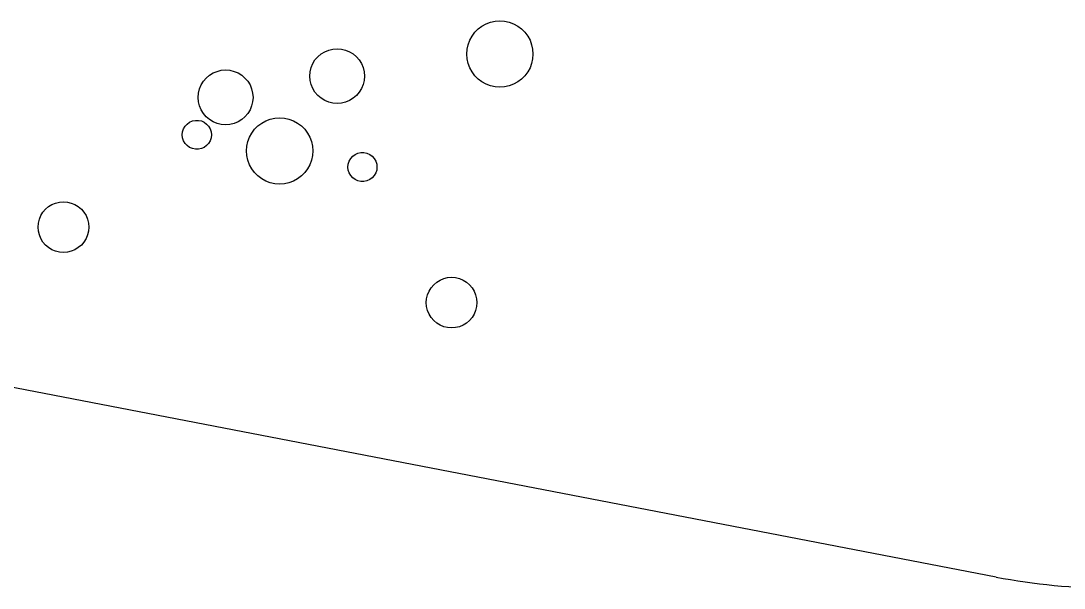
# Model space of a CAD drawing. Extents: x 101 to 518, y -308 to -134.
# Drawn here: x 192.7 to 255.5, y -308 to -273.9 of the extents above; entities that cross this region are included whole.
import ezdxf

# ---------------------------------------------------------------- set-up
doc = ezdxf.new("R2010")
doc.units = 0
doc.layers.add('BLACK', color=7, linetype='CONTINUOUS')

msp = doc.modelspace()

# ---------------------------------------------------------------- linework, layer by layer
at = {"layer": 'BLACK', "linetype": 'CONTINUOUS'}
for p, q in [((220.937818, -273.959453), (221.215803, -273.898981)), ((221.215803, -273.898981), (221.499565, -273.878686)), ((221.499565, -273.878686), (221.783327, -273.898981)), ((221.783327, -273.898981), (222.061312, -273.959453)), ((219.992676, -274.566859), (220.193838, -274.365697)), ((220.193838, -274.365697), (220.421581, -274.195211)), ((220.421581, -274.195211), (220.671269, -274.058871)), ((220.671269, -274.058871), (220.937818, -273.959453)), ((222.061312, -273.959453), (222.327861, -274.058871)), ((222.327861, -274.058871), (222.577549, -274.195211)), ((222.577549, -274.195211), (222.805292, -274.365697)), ((222.805292, -274.365697), (223.006454, -274.566859)), ((219.586432, -275.310839), (219.68585, -275.04429)), ((219.68585, -275.04429), (219.82219, -274.794602)), ((219.82219, -274.794602), (219.992676, -274.566859)), ((223.006454, -274.566859), (223.17694, -274.794602)), ((223.17694, -274.794602), (223.31328, -275.04429)), ((223.31328, -275.04429), (223.412698, -275.310839)), ((210.729735, -275.86721), (210.950497, -275.731927)), ((210.950497, -275.731927), (211.189703, -275.632845)), ((211.189703, -275.632845), (211.441464, -275.572402)), ((211.441464, -275.572402), (211.699581, -275.552088)), ((211.699581, -275.552088), (211.957698, -275.572402)), ((211.957698, -275.572402), (212.209459, -275.632845)), ((212.209459, -275.632845), (212.448665, -275.731927)), ((212.448665, -275.731927), (212.669427, -275.86721)), ((219.505665, -275.872586), (219.52596, -275.588824)), ((219.52596, -275.588824), (219.586432, -275.310839)), ((223.412698, -275.310839), (223.47317, -275.588824)), ((223.47317, -275.588824), (223.493465, -275.872586)), ((210.22942, -276.453004), (210.364703, -276.232242)), ((210.364703, -276.232242), (210.532855, -276.035362)), ((210.532855, -276.035362), (210.729735, -275.86721)), ((212.669427, -275.86721), (212.866307, -276.035362)), ((212.866307, -276.035362), (213.034459, -276.232242)), ((213.034459, -276.232242), (213.169742, -276.453004)), ((219.52596, -276.156348), (219.505665, -275.872586)), ((219.586432, -276.434333), (219.52596, -276.156348)), ((219.68585, -276.700882), (219.586432, -276.434333)), ((223.412698, -276.434333), (223.31328, -276.700882)), ((223.47317, -276.156348), (223.412698, -276.434333)), ((223.493465, -275.872586), (223.47317, -276.156348)), ((204.011747, -277.148906), (204.232509, -277.013623)), ((204.232509, -277.013623), (204.471715, -276.914541)), ((204.471715, -276.914541), (204.723476, -276.854098)), ((204.723476, -276.854098), (204.981593, -276.833784)), ((204.981593, -276.833784), (205.23971, -276.854098)), ((205.23971, -276.854098), (205.491471, -276.914541)), ((205.491471, -276.914541), (205.730677, -277.013623)), ((205.730677, -277.013623), (205.951439, -277.148906)), ((210.049581, -277.202088), (210.069895, -276.943971)), ((210.069895, -276.943971), (210.130338, -276.69221)), ((210.130338, -276.69221), (210.22942, -276.453004)), ((213.169742, -276.453004), (213.268824, -276.69221)), ((213.268824, -276.69221), (213.329267, -276.943971)), ((213.329267, -276.943971), (213.349581, -277.202088)), ((219.82219, -276.95057), (219.68585, -276.700882)), ((219.992676, -277.178313), (219.82219, -276.95057)), ((223.17694, -276.95057), (223.006454, -277.178313)), ((223.31328, -276.700882), (223.17694, -276.95057)), ((203.511432, -277.7347), (203.646715, -277.513938)), ((203.646715, -277.513938), (203.814867, -277.317058)), ((203.814867, -277.317058), (204.011747, -277.148906)), ((205.951439, -277.148906), (206.148319, -277.317058)), ((206.148319, -277.317058), (206.316471, -277.513938)), ((206.316471, -277.513938), (206.451754, -277.7347)), ((210.069895, -277.460205), (210.049581, -277.202088)), ((210.130338, -277.711966), (210.069895, -277.460205)), ((213.329267, -277.460205), (213.268824, -277.711966)), ((213.349581, -277.202088), (213.329267, -277.460205)), ((220.193838, -277.379475), (219.992676, -277.178313)), ((220.421581, -277.549961), (220.193838, -277.379475)), ((220.671269, -277.686301), (220.421581, -277.549961)), ((220.937818, -277.785719), (220.671269, -277.686301)), ((222.327861, -277.686301), (222.061312, -277.785719)), ((222.577549, -277.549961), (222.327861, -277.686301)), ((222.805292, -277.379475), (222.577549, -277.549961)), ((223.006454, -277.178313), (222.805292, -277.379475)), ((203.331593, -278.483784), (203.351907, -278.225667)), ((203.351907, -278.225667), (203.41235, -277.973906)), ((203.41235, -277.973906), (203.511432, -277.7347)), ((206.451754, -277.7347), (206.550836, -277.973906)), ((206.550836, -277.973906), (206.611279, -278.225667)), ((206.611279, -278.225667), (206.631593, -278.483784)), ((210.22942, -277.951172), (210.130338, -277.711966)), ((210.364703, -278.171934), (210.22942, -277.951172)), ((210.532855, -278.368814), (210.364703, -278.171934)), ((213.034459, -278.171934), (212.866307, -278.368814)), ((213.169742, -277.951172), (213.034459, -278.171934)), ((213.268824, -277.711966), (213.169742, -277.951172)), ((221.215803, -277.846191), (220.937818, -277.785719)), ((221.499565, -277.866486), (221.215803, -277.846191)), ((221.783327, -277.846191), (221.499565, -277.866486)), ((222.061312, -277.785719), (221.783327, -277.846191)), ((203.351907, -278.741901), (203.331593, -278.483784)), ((203.41235, -278.993662), (203.351907, -278.741901)), ((206.611279, -278.741901), (206.550836, -278.993662)), ((206.631593, -278.483784), (206.611279, -278.741901)), ((210.729735, -278.536966), (210.532855, -278.368814)), ((210.950497, -278.672249), (210.729735, -278.536966)), ((211.189703, -278.771331), (210.950497, -278.672249)), ((211.441464, -278.831774), (211.189703, -278.771331)), ((211.699581, -278.852088), (211.441464, -278.831774)), ((211.957698, -278.831774), (211.699581, -278.852088)), ((212.209459, -278.771331), (211.957698, -278.831774)), ((212.448665, -278.672249), (212.209459, -278.771331)), ((212.669427, -278.536966), (212.448665, -278.672249)), ((212.866307, -278.368814), (212.669427, -278.536966)), ((203.511432, -279.232868), (203.41235, -278.993662)), ((203.646715, -279.45363), (203.511432, -279.232868)), ((203.814867, -279.65051), (203.646715, -279.45363)), ((206.316471, -279.45363), (206.148319, -279.65051)), ((206.451754, -279.232868), (206.316471, -279.45363)), ((206.550836, -278.993662), (206.451754, -279.232868)), ((251.379039, -307.342807), (108.80974, -279.896311)), ((202.542382, -280.220477), (202.664783, -280.084537)), ((202.664783, -280.084537), (202.812772, -279.977017)), ((202.812772, -279.977017), (202.979882, -279.902615)), ((202.979882, -279.902615), (203.15881, -279.864582)), ((203.15881, -279.864582), (203.341734, -279.864582)), ((203.341734, -279.864582), (203.520662, -279.902615)), ((203.520662, -279.902615), (203.687772, -279.977017)), ((203.687772, -279.977017), (203.835761, -280.084537)), ((204.011747, -279.818662), (203.814867, -279.65051)), ((203.835761, -280.084537), (203.958162, -280.220477)), ((204.232509, -279.953945), (204.011747, -279.818662)), ((204.471715, -280.053027), (204.232509, -279.953945)), ((204.723476, -280.11347), (204.471715, -280.053027)), ((204.981593, -280.133784), (204.723476, -280.11347)), ((205.23971, -280.11347), (204.981593, -280.133784)), ((205.491471, -280.053027), (205.23971, -280.11347)), ((205.730677, -279.953945), (205.491471, -280.053027)), ((205.951439, -279.818662), (205.730677, -279.953945)), ((206.148319, -279.65051), (205.951439, -279.818662)), ((206.730049, -280.398372), (206.931211, -280.19721)), ((206.931211, -280.19721), (207.158954, -280.026724)), ((207.158954, -280.026724), (207.408642, -279.890384)), ((207.408642, -279.890384), (207.675191, -279.790966)), ((207.675191, -279.790966), (207.953176, -279.730494)), ((207.953176, -279.730494), (208.236938, -279.710199)), ((208.236938, -279.710199), (208.5207, -279.730494)), ((208.5207, -279.730494), (208.798685, -279.790966)), ((208.798685, -279.790966), (209.065234, -279.890384)), ((209.065234, -279.890384), (209.314922, -280.026724)), ((209.314922, -280.026724), (209.542665, -280.19721)), ((209.542665, -280.19721), (209.743827, -280.398372)), ((202.375272, -280.734789), (202.394393, -280.552866)), ((202.394393, -280.916712), (202.375272, -280.734789)), ((202.394393, -280.552866), (202.45092, -280.378894)), ((202.45092, -280.378894), (202.542382, -280.220477)), ((203.958162, -280.220477), (204.049624, -280.378894)), ((204.049624, -280.378894), (204.106151, -280.552866)), ((204.106151, -280.552866), (204.125272, -280.734789)), ((204.125272, -280.734789), (204.106151, -280.916712)), ((206.423223, -280.875803), (206.559563, -280.626115)), ((206.559563, -280.626115), (206.730049, -280.398372)), ((209.743827, -280.398372), (209.914313, -280.626115)), ((209.914313, -280.626115), (210.050653, -280.875803)), ((202.45092, -281.090684), (202.394393, -280.916712)), ((202.542382, -281.249101), (202.45092, -281.090684)), ((202.664783, -281.385041), (202.542382, -281.249101)), ((202.812772, -281.492561), (202.664783, -281.385041)), ((203.835761, -281.385041), (203.687772, -281.492561)), ((203.958162, -281.249101), (203.835761, -281.385041)), ((204.049624, -281.090684), (203.958162, -281.249101)), ((204.106151, -280.916712), (204.049624, -281.090684)), ((206.243038, -281.704099), (206.263333, -281.420337)), ((206.263333, -281.420337), (206.323805, -281.142352)), ((206.323805, -281.142352), (206.423223, -280.875803)), ((210.050653, -280.875803), (210.150071, -281.142352)), ((210.150071, -281.142352), (210.210543, -281.420337)), ((210.210543, -281.420337), (210.230838, -281.704099)), ((202.979882, -281.566963), (202.812772, -281.492561)), ((203.15881, -281.604996), (202.979882, -281.566963)), ((203.341734, -281.604996), (203.15881, -281.604996)), ((203.520662, -281.566963), (203.341734, -281.604996)), ((203.687772, -281.492561), (203.520662, -281.566963)), ((206.263333, -281.987861), (206.243038, -281.704099)), ((206.323805, -282.265846), (206.263333, -281.987861)), ((210.210543, -281.987861), (210.150071, -282.265846)), ((210.230838, -281.704099), (210.210543, -281.987861)), ((212.515714, -282.159097), (212.638115, -282.023157)), ((212.638115, -282.023157), (212.786104, -281.915637)), ((212.786104, -281.915637), (212.953214, -281.841235)), ((212.953214, -281.841235), (213.132142, -281.803202)), ((213.132142, -281.803202), (213.315066, -281.803202)), ((213.315066, -281.803202), (213.493994, -281.841235)), ((213.493994, -281.841235), (213.661104, -281.915637)), ((213.661104, -281.915637), (213.809093, -282.023157)), ((213.809093, -282.023157), (213.931494, -282.159097)), ((206.423223, -282.532395), (206.323805, -282.265846)), ((206.559563, -282.782083), (206.423223, -282.532395)), ((210.050653, -282.532395), (209.914313, -282.782083)), ((210.150071, -282.265846), (210.050653, -282.532395)), ((212.348604, -282.673409), (212.367725, -282.491486)), ((212.367725, -282.855332), (212.348604, -282.673409)), ((212.367725, -282.491486), (212.424252, -282.317514)), ((212.424252, -282.317514), (212.515714, -282.159097)), ((213.931494, -282.159097), (214.022956, -282.317514)), ((214.022956, -282.317514), (214.079483, -282.491486)), ((214.079483, -282.491486), (214.098604, -282.673409)), ((214.098604, -282.673409), (214.079483, -282.855332)), ((206.730049, -283.009826), (206.559563, -282.782083)), ((206.931211, -283.210988), (206.730049, -283.009826)), ((207.158954, -283.381474), (206.931211, -283.210988)), ((209.542665, -283.210988), (209.314922, -283.381474)), ((209.743827, -283.009826), (209.542665, -283.210988)), ((209.914313, -282.782083), (209.743827, -283.009826)), ((212.424252, -283.029304), (212.367725, -282.855332)), ((212.515714, -283.187721), (212.424252, -283.029304)), ((212.638115, -283.323661), (212.515714, -283.187721)), ((212.786104, -283.431181), (212.638115, -283.323661)), ((213.809093, -283.323661), (213.661104, -283.431181)), ((213.931494, -283.187721), (213.809093, -283.323661)), ((214.022956, -283.029304), (213.931494, -283.187721)), ((214.079483, -282.855332), (214.022956, -283.029304)), ((207.408642, -283.517814), (207.158954, -283.381474)), ((207.675191, -283.617232), (207.408642, -283.517814)), ((207.953176, -283.677704), (207.675191, -283.617232)), ((208.236938, -283.697999), (207.953176, -283.677704)), ((208.5207, -283.677704), (208.236938, -283.697999)), ((208.798685, -283.617232), (208.5207, -283.677704)), ((209.065234, -283.517814), (208.798685, -283.617232)), ((209.314922, -283.381474), (209.065234, -283.517814)), ((212.953214, -283.505583), (212.786104, -283.431181)), ((213.132142, -283.543616), (212.953214, -283.505583)), ((213.315066, -283.543616), (213.132142, -283.543616)), ((213.493994, -283.505583), (213.315066, -283.543616)), ((213.661104, -283.431181), (213.493994, -283.505583)), ((193.983697, -285.39316), (194.139008, -285.211314)), ((194.139008, -285.211314), (194.320854, -285.056003)), ((194.320854, -285.056003), (194.524757, -284.931051)), ((194.524757, -284.931051), (194.745697, -284.839535)), ((194.745697, -284.839535), (194.978233, -284.783708)), ((194.978233, -284.783708), (195.216639, -284.764945)), ((195.216639, -284.764945), (195.455045, -284.783708)), ((195.455045, -284.783708), (195.687581, -284.839535)), ((195.687581, -284.839535), (195.908521, -284.931051)), ((195.908521, -284.931051), (196.112424, -285.056003)), ((196.112424, -285.056003), (196.29427, -285.211314)), ((196.29427, -285.211314), (196.449581, -285.39316)), ((193.711402, -286.050539), (193.767229, -285.818003)), ((193.767229, -285.818003), (193.858745, -285.597063)), ((193.858745, -285.597063), (193.983697, -285.39316)), ((196.449581, -285.39316), (196.574533, -285.597063)), ((196.574533, -285.597063), (196.666049, -285.818003)), ((196.666049, -285.818003), (196.721876, -286.050539)), ((193.692639, -286.288945), (193.711402, -286.050539)), ((193.711402, -286.527351), (193.692639, -286.288945)), ((196.721876, -286.050539), (196.740639, -286.288945)), ((196.740639, -286.288945), (196.721876, -286.527351)), ((193.767229, -286.759887), (193.711402, -286.527351)), ((193.858745, -286.980827), (193.767229, -286.759887)), ((193.983697, -287.18473), (193.858745, -286.980827)), ((196.574533, -286.980827), (196.449581, -287.18473)), ((196.666049, -286.759887), (196.574533, -286.980827)), ((196.721876, -286.527351), (196.666049, -286.759887)), ((194.139008, -287.366576), (193.983697, -287.18473)), ((194.320854, -287.521887), (194.139008, -287.366576)), ((194.524757, -287.646839), (194.320854, -287.521887)), ((194.745697, -287.738355), (194.524757, -287.646839)), ((194.978233, -287.794182), (194.745697, -287.738355)), ((195.687581, -287.738355), (195.455045, -287.794182)), ((195.908521, -287.646839), (195.687581, -287.738355)), ((196.112424, -287.521887), (195.908521, -287.646839)), ((196.29427, -287.366576), (196.112424, -287.521887)), ((196.449581, -287.18473), (196.29427, -287.366576)), ((195.216639, -287.812945), (194.978233, -287.794182)), ((195.455045, -287.794182), (195.216639, -287.812945)), ((217.514005, -289.754952), (217.695851, -289.599641)), ((217.695851, -289.599641), (217.899754, -289.474689)), ((217.899754, -289.474689), (218.120694, -289.383173)), ((218.120694, -289.383173), (218.35323, -289.327346)), ((218.35323, -289.327346), (218.591636, -289.308583)), ((218.591636, -289.308583), (218.830042, -289.327346)), ((218.830042, -289.327346), (219.062578, -289.383173)), ((219.062578, -289.383173), (219.283518, -289.474689)), ((219.283518, -289.474689), (219.487421, -289.599641)), ((219.487421, -289.599641), (219.669267, -289.754952)), ((217.142226, -290.361641), (217.233742, -290.140701)), ((217.233742, -290.140701), (217.358694, -289.936798)), ((217.358694, -289.936798), (217.514005, -289.754952)), ((219.669267, -289.754952), (219.824578, -289.936798)), ((219.824578, -289.936798), (219.94953, -290.140701)), ((219.94953, -290.140701), (220.041046, -290.361641)), ((217.067636, -290.832583), (217.086399, -290.594177)), ((217.086399, -291.070989), (217.067636, -290.832583)), ((217.086399, -290.594177), (217.142226, -290.361641)), ((220.041046, -290.361641), (220.096873, -290.594177)), ((220.096873, -290.594177), (220.115636, -290.832583)), ((220.115636, -290.832583), (220.096873, -291.070989)), ((217.142226, -291.303525), (217.086399, -291.070989)), ((217.233742, -291.524465), (217.142226, -291.303525)), ((220.041046, -291.303525), (219.94953, -291.524465)), ((220.096873, -291.070989), (220.041046, -291.303525)), ((217.358694, -291.728368), (217.233742, -291.524465)), ((217.514005, -291.910214), (217.358694, -291.728368)), ((217.695851, -292.065525), (217.514005, -291.910214)), ((217.899754, -292.190477), (217.695851, -292.065525)), ((219.487421, -292.065525), (219.283518, -292.190477)), ((219.669267, -291.910214), (219.487421, -292.065525)), ((219.824578, -291.728368), (219.669267, -291.910214)), ((219.94953, -291.524465), (219.824578, -291.728368)), ((218.120694, -292.281993), (217.899754, -292.190477)), ((218.35323, -292.33782), (218.120694, -292.281993)), ((218.591636, -292.356583), (218.35323, -292.33782)), ((218.830042, -292.33782), (218.591636, -292.356583)), ((219.062578, -292.281993), (218.830042, -292.33782)), ((219.283518, -292.190477), (219.062578, -292.281993))]:
    msp.add_line(p, q, dxfattribs=at)
at = {"layer": 'BLACK'}
msp.add_arc((258.3736, -271.0099), 37.000054, -100.89687657, -78.99323421, dxfattribs=at)

doc.saveas('drawing.dxf')
